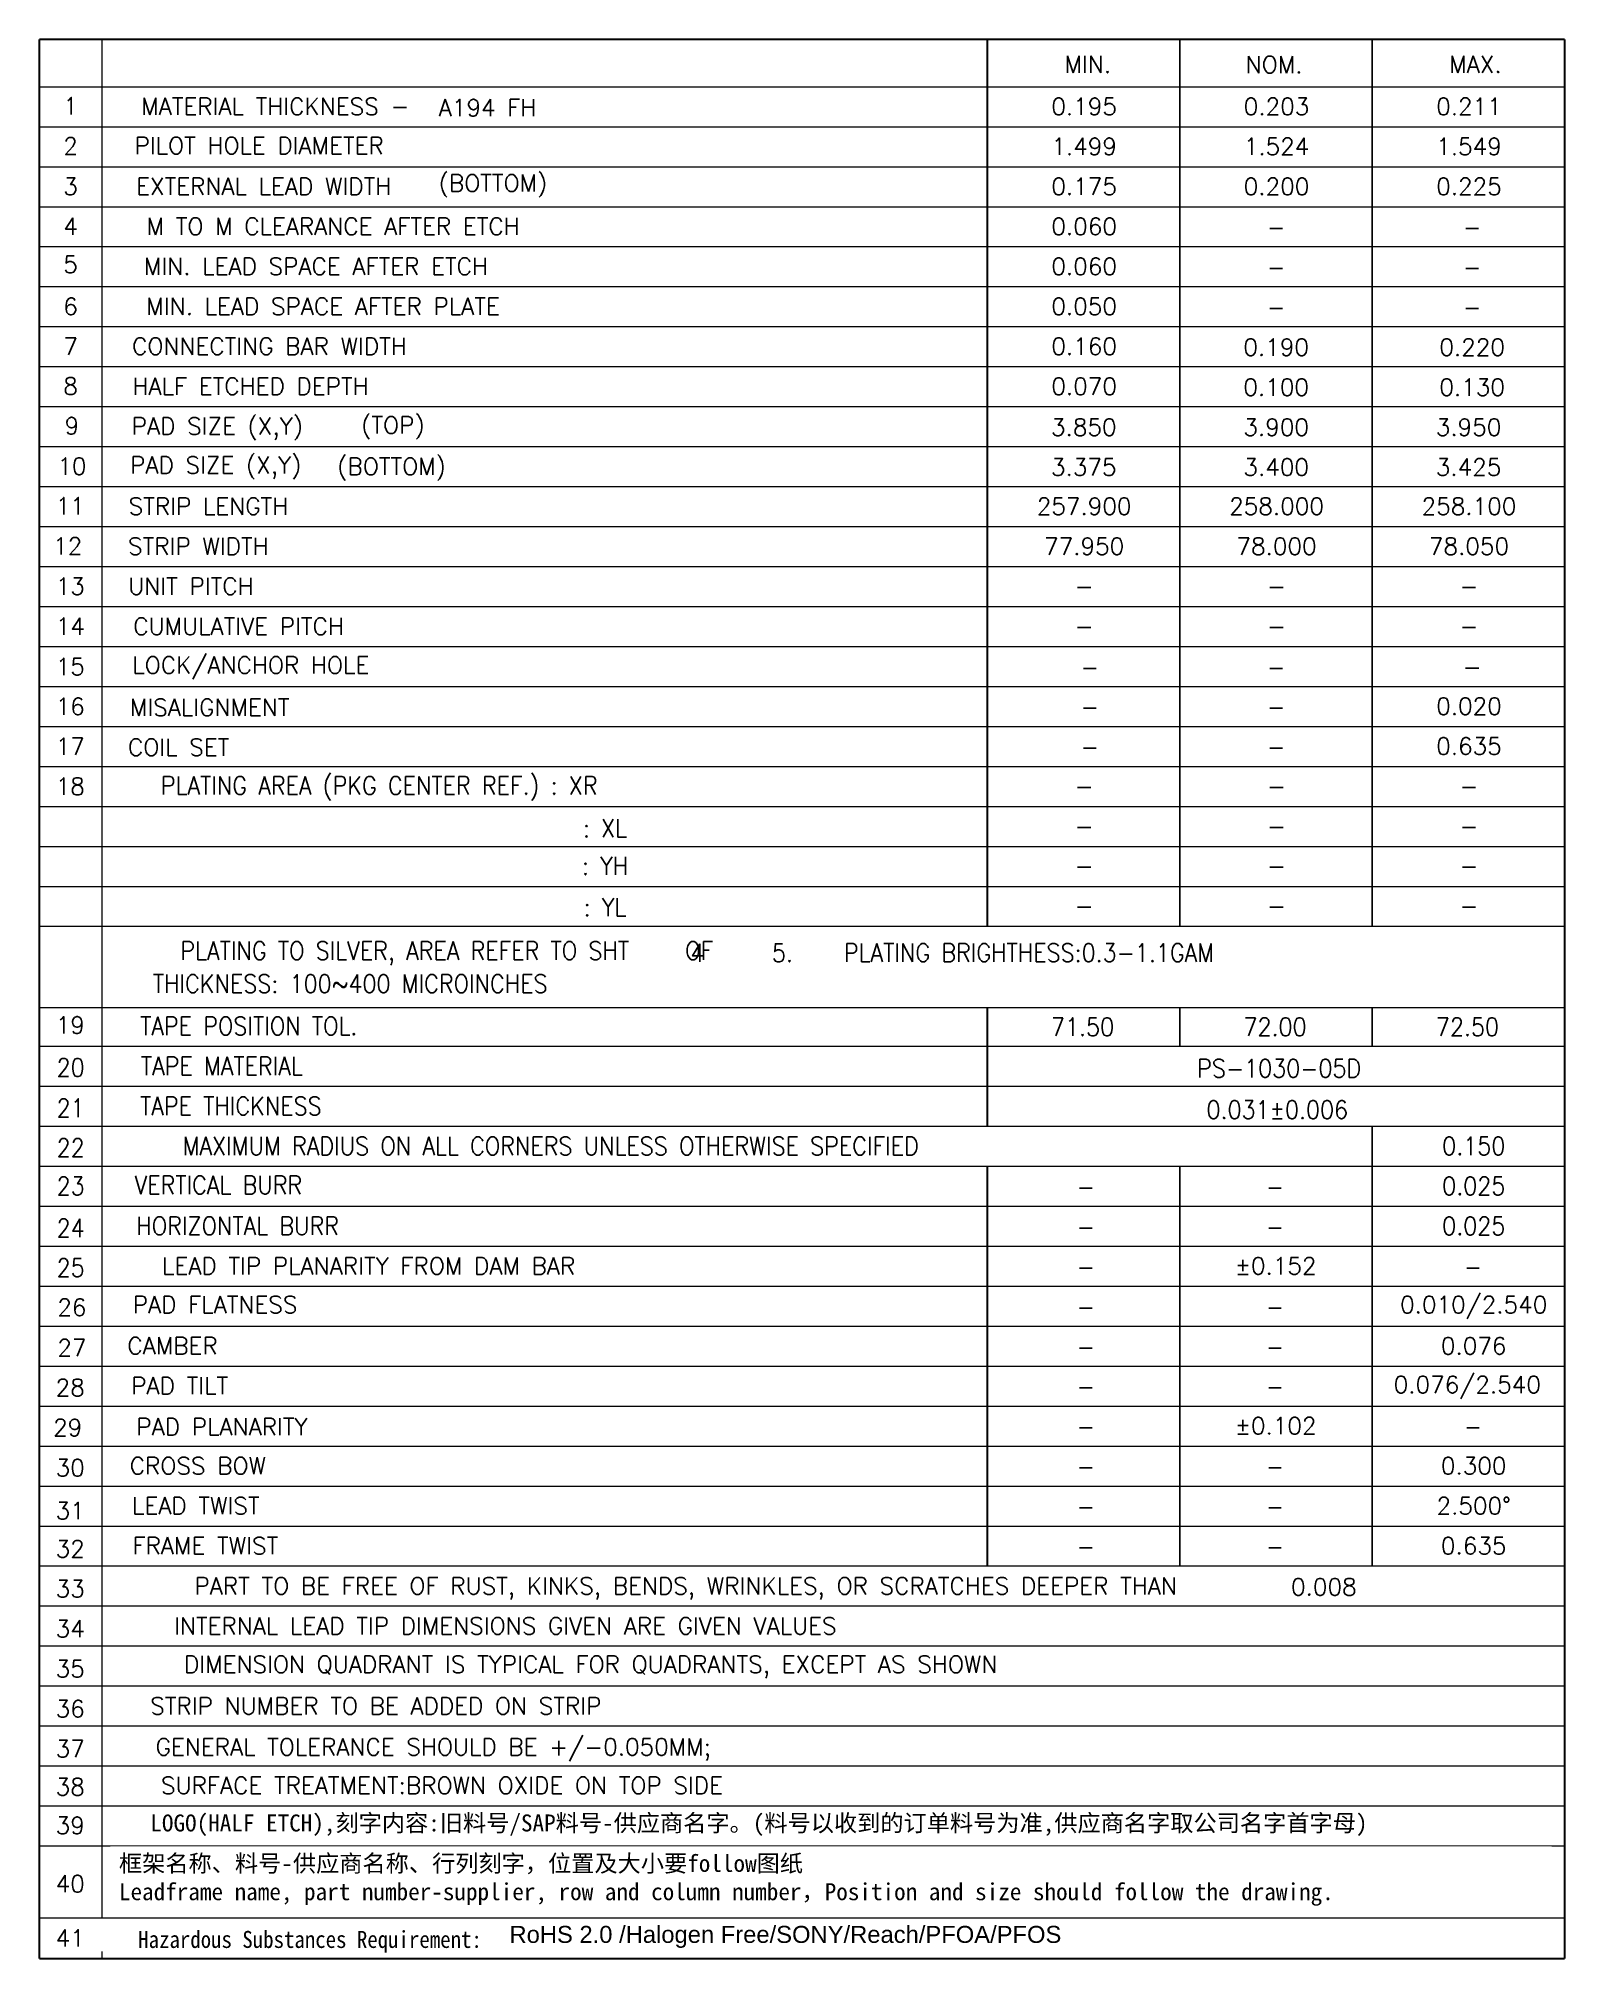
# Model space of a CAD drawing. Extents: x 635.4 to 694.6, y -78.3 to -3.7.
import ezdxf
from ezdxf.enums import TextEntityAlignment as Align

# ---------------------------------------------------------------- set-up
doc = ezdxf.new("R2010")
doc.units = 0
doc.header["$LTSCALE"] = 5
doc.header["$MEASUREMENT"] = 0
doc.layers.add('5', color=7, linetype='CONTINUOUS')
doc.styles.add('ROMANS', font='SIMPLEX', dxfattribs={"width": 0.8, "height": 0.018})
doc.styles.add('SIMPLEX', font='SIMPLEX')
doc.styles.add('宋体', font='SimSun.ttf')

msp = doc.modelspace()

# ---------------------------------------------------------------- linework, layer by layer
at = {"layer": '5', "color": 3, "lineweight": 0}
for p, q in [((637.827, -78.248, 0.003), (637.827, -3.746, 0.003)), ((635.391, -5.587, 0.003), (694.586, -5.587, 0.003)), ((635.391, -7.138, 0.003), (694.586, -7.138, 0.003)), ((635.391, -8.69, 0.003), (694.586, -8.69, 0.003)), ((635.391, -10.242, 0.003), (694.586, -10.242, 0.003)), ((635.391, -11.794, 0.003), (694.586, -11.794, 0.003)), ((635.391, -13.346, 0.003), (694.586, -13.346, 0.003)), ((635.391, -14.898, 0.003), (694.586, -14.898, 0.003)), ((635.391, -16.45, 0.003), (694.586, -16.45, 0.003)), ((635.391, -18.002, 0.003), (694.586, -18.002, 0.003)), ((635.391, -19.554, 0.003), (694.586, -19.554, 0.003)), ((635.391, -21.105, 0.003), (694.586, -21.105, 0.003)), ((635.391, -22.657, 0.003), (694.586, -22.657, 0.003)), ((635.391, -24.209, 0.003), (694.586, -24.209, 0.003)), ((635.391, -25.761, 0.003), (694.586, -25.761, 0.003)), ((635.391, -27.313, 0.003), (694.586, -27.313, 0.003)), ((635.391, -28.865, 0.003), (694.586, -28.865, 0.003)), ((635.391, -30.417, 0.003), (694.586, -30.417, 0.003)), ((635.391, -31.969, 0.003), (694.586, -31.969, 0.003)), ((635.391, -33.521, 0.003), (694.586, -33.521, 0.003)), ((635.391, -35.072, 0.003), (694.586, -35.072, 0.003)), ((635.391, -36.624, 0.003), (694.586, -36.624, 0.003)), ((635.391, -38.176, 0.003), (694.586, -38.176, 0.003)), ((635.391, -41.329, 0.003), (694.586, -41.329, 0.003)), ((635.391, -42.832, 0.003), (694.586, -42.832, 0.003)), ((635.391, -44.384, 0.003), (694.586, -44.384, 0.003)), ((635.391, -45.936, 0.003), (694.586, -45.936, 0.003)), ((635.391, -47.488, 0.003), (694.586, -47.488, 0.003)), ((635.391, -49.039, 0.003), (694.586, -49.039, 0.003)), ((635.391, -50.591, 0.003), (694.586, -50.591, 0.003)), ((635.391, -52.143, 0.003), (694.586, -52.143, 0.003)), ((635.391, -53.695, 0.003), (694.586, -53.695, 0.003)), ((635.391, -55.247, 0.003), (694.586, -55.247, 0.003)), ((635.391, -56.799, 0.003), (694.586, -56.799, 0.003)), ((635.391, -58.351, 0.003), (694.586, -58.351, 0.003)), ((635.391, -59.903, 0.003), (694.586, -59.903, 0.003)), ((635.391, -61.455, 0.003), (694.586, -61.455, 0.003)), ((635.391, -63.006, 0.003), (694.586, -63.006, 0.003)), ((635.391, -63.006, 0.003), (694.586, -63.006, 0.003)), ((635.391, -64.558, 0.003), (694.586, -64.558, 0.003)), ((635.391, -66.11, 0.003), (694.586, -66.11, 0.003)), ((635.391, -67.662, 0.003), (694.586, -67.662, 0.003)), ((635.391, -69.214, 0.003), (694.586, -69.214, 0.003)), ((635.391, -70.766, 0.003), (694.586, -70.766, 0.003)), ((635.391, -72.318, 0.003), (694.586, -72.318, 0.003)), ((635.391, -73.87, 0.003), (694.586, -73.87, 0.003)), ((635.391, -73.87, 0.003), (694.586, -73.87, 0.003))]:
    msp.add_line(p, q, dxfattribs=at)
at = {"layer": '5', "color": 7, "lineweight": 0, "const_width": 0.0705, "elevation": 0.003}
for points in [[(635.391, -78.248), (635.391, -3.746)], [(635.391, -3.746), (694.586, -3.746)], [(672.184, -38.176), (672.184, -3.746)], [(679.652, -38.176), (679.652, -3.746)], [(687.119, -38.176), (687.119, -3.746)], [(694.586, -78.248), (694.586, -3.746)], [(672.184, -45.936), (672.184, -41.329)], [(672.184, -45.936), (672.184, -41.329)], [(679.652, -42.832), (679.652, -41.329)], [(679.652, -42.832), (679.652, -41.329)], [(687.119, -42.832), (687.119, -41.329)], [(687.119, -42.832), (687.119, -41.329)], [(687.119, -63.006), (687.119, -45.936)], [(672.184, -63.006), (672.184, -47.488)], [(679.652, -63.006), (679.652, -47.488)], [(635.391, -78.248), (694.586, -78.248)]]:
    msp.add_lwpolyline(points, dxfattribs=at)

# ---------------------------------------------------------------- texts
at = {"layer": '5', "color": 7, "lineweight": 0, "style": 'SIMPLEX'}
for s, p in [('MIN.', (676.083, -4.719, -0.103)), ('NOM.', (683.312, -4.727, -0.103)), ('MAX.', (691.125, -4.711, -0.103))]:
    msp.add_text(s, height=0.66, dxfattribs=at).set_placement(p, align=Align.MIDDLE)
at = {"layer": '5', "color": 3, "lineweight": 0}
for s, style, p in [('1', 'SIMPLEX', (636.604, -6.334, -0.103)), ('MATERIAL THICKNESS - ', 'SIMPLEX', (644.776, -6.351, -0.103)), ('A194 FH', 'SIMPLEX', (652.787, -6.401, -0.103)), ('0.195', 'SIMPLEX', (675.938, -6.353, -0.103)), ('0.203', 'SIMPLEX', (683.405, -6.353, -0.103)), ('0.211', 'SIMPLEX', (690.873, -6.353, -0.103)), ('2', 'SIMPLEX', (636.604, -7.886, -0.103)), ('PILOT HOLE DIAMETER', 'SIMPLEX', (643.924, -7.87, -0.103)), ('1.499', 'SIMPLEX', (675.938, -7.905, -0.103)), ('1.524', 'SIMPLEX', (683.405, -7.905, -0.103)), ('1.549', 'SIMPLEX', (690.873, -7.905, -0.103)), ('(BOTTOM)', 'SIMPLEX', (652.997, -9.374, -0.103)), ('3', 'SIMPLEX', (636.604, -9.455, -0.103)), ('EXTERNAL LEAD WIDTH', 'SIMPLEX', (644.101, -9.455, -0.103)), ('0.175', 'SIMPLEX', (675.938, -9.457, -0.103)), ('0.200', 'SIMPLEX', (683.405, -9.457, -0.103)), ('0.225', 'SIMPLEX', (690.873, -9.457, -0.103)), ('4', 'SIMPLEX', (636.604, -11.001, -0.103)), ('M TO M CLEARANCE AFTER ETCH', 'SIMPLEX', (646.795, -11.006, -0.103)), ('0.060', 'SIMPLEX', (675.938, -11.008, -0.103)), ('5', 'SIMPLEX', (636.604, -12.483, -0.103)), ('MIN. LEAD SPACE AFTER ETCH', 'SIMPLEX', (646.126, -12.558, -0.103)), ('0.060', 'SIMPLEX', (675.938, -12.56, -0.103)), ('6', 'SIMPLEX', (636.604, -14.116, -0.103)), ('MIN. LEAD SPACE AFTER PLATE', 'SIMPLEX', (646.404, -14.11, -0.103)), ('0.050', 'SIMPLEX', (675.938, -14.112, -0.103)), ('7', 'SIMPLEX', (636.604, -15.657, -0.103)), ('CONNECTING BAR WIDTH', 'SIMPLEX', (644.324, -15.662, -0.103)), ('0.160', 'SIMPLEX', (675.938, -15.664, -0.103)), ('0.190', 'SIMPLEX', (683.391, -15.697, -0.103)), ('0.220', 'SIMPLEX', (690.996, -15.697, -0.103)), ('8', 'SIMPLEX', (636.604, -17.209, -0.103)), ('HALF ETCHED DEPTH', 'SIMPLEX', (643.59, -17.214, -0.103)), ('0.070', 'SIMPLEX', (675.938, -17.216, -0.103)), ('0.100', 'SIMPLEX', (683.391, -17.249, -0.103)), ('0.130', 'SIMPLEX', (690.996, -17.249, -0.103)), ('9', 'SIMPLEX', (636.656, -18.748, -0.103)), ('PAD SIZE (X,Y)', 'SIMPLEX', (642.299, -18.806, 0.003)), ('(TOP)', 'SIMPLEX', (649.115, -18.767, 0.003)), ('3.850', 'SIMPLEX', (675.924, -18.801, -0.103)), ('3.900', 'SIMPLEX', (683.391, -18.801, -0.103)), ('3.950', 'SIMPLEX', (690.858, -18.801, -0.103)), ('10', 'SIMPLEX', (636.656, -20.317, -0.103)), ('PAD SIZE (X,Y)', 'SIMPLEX', (642.238, -20.318, 0.003)), ('(BOTTOM)', 'SIMPLEX', (649.062, -20.37, 0.003)), ('3.375', 'SIMPLEX', (675.924, -20.353, -0.103)), ('3.400', 'SIMPLEX', (683.391, -20.353, -0.103)), ('3.425', 'SIMPLEX', (690.858, -20.353, -0.103)), ('11', 'SIMPLEX', (636.59, -21.86, -0.103)), ('STRIP LENGTH', 'SIMPLEX', (641.955, -21.87, -0.103)), ('257.900', 'SIMPLEX', (675.938, -21.872, -0.103)), ('258.000', 'SIMPLEX', (683.405, -21.872, -0.103)), ('258.100', 'SIMPLEX', (690.873, -21.872, -0.103)), ('12', 'SIMPLEX', (636.492, -23.414, -0.103)), ('STRIP WIDTH', 'SIMPLEX', (641.563, -23.422, -0.103)), ('77.950', 'SIMPLEX', (675.938, -23.424, -0.103)), ('78.000', 'SIMPLEX', (683.405, -23.424, -0.103)), ('78.050', 'SIMPLEX', (690.873, -23.424, -0.103)), ('13', 'SIMPLEX', (636.59, -24.974, -0.103)), ('UNIT PITCH', 'SIMPLEX', (641.274, -24.973, -0.103)), ('-', 'SIMPLEX', (675.938, -24.975, -0.103)), ('-', 'SIMPLEX', (683.405, -24.975, -0.103)), ('-', 'SIMPLEX', (690.873, -24.975, -0.103)), ('14', 'SIMPLEX', (636.59, -26.526, -0.103)), ('CUMULATIVE PITCH', 'SIMPLEX', (643.124, -26.531, -0.103)), ('-', 'SIMPLEX', (675.938, -26.527, -0.103)), ('-', 'SIMPLEX', (683.405, -26.527, -0.103)), ('-', 'SIMPLEX', (690.873, -26.527, -0.103)), ('LOCK/ANCHOR HOLE', 'SIMPLEX', (643.599, -28.084, -0.103)), ('15', 'SIMPLEX', (636.59, -28.095, -0.103)), ('-', 'SIMPLEX', (690.996, -28.112, -0.103)), ('16', 'SIMPLEX', (636.59, -29.638, -0.103)), ('MISALIGNMENT', 'SIMPLEX', (642.004, -29.678, -0.103)), ('0.020', 'SIMPLEX', (690.873, -29.631, -0.103)), ('17', 'SIMPLEX', (636.59, -31.19, -0.103)), ('COIL SET', 'SIMPLEX', (640.797, -31.227, -0.103)), ('0.635', 'SIMPLEX', (690.873, -31.183, -0.103)), ('18', 'SIMPLEX', (636.59, -32.742, -0.103)), ('-', 'SIMPLEX', (675.938, -32.735, -0.103)), ('-', 'SIMPLEX', (683.405, -32.735, -0.103)), ('-', 'SIMPLEX', (690.873, -32.735, -0.103)), ('-', 'SIMPLEX', (675.938, -34.287, -0.103)), ('-', 'SIMPLEX', (683.405, -34.287, -0.103)), ('-', 'SIMPLEX', (690.873, -34.287, -0.103)), ('-', 'SIMPLEX', (675.938, -35.839, -0.103)), ('-', 'SIMPLEX', (683.405, -35.839, -0.103)), ('-', 'SIMPLEX', (690.873, -35.839, -0.103)), ('-', 'SIMPLEX', (675.938, -37.391, -0.103)), ('-', 'SIMPLEX', (683.405, -37.391, -0.103)), ('-', 'SIMPLEX', (690.873, -37.391, -0.103)), ('19', 'SIMPLEX', (636.59, -42.012, -0.103)), ('LEAD TIP PLANARITY FROM DAM BAR', 'SIMPLEX', (648.173, -51.356, -0.103)), ('%%p0.152', 'SIMPLEX', (683.374, -51.358, -0.103)), ('26', 'SIMPLEX', (636.656, -52.966, -0.103)), ('PAD FLATNESS', 'SIMPLEX', (642.213, -52.861, -0.103)), ('0.010/2.540', 'SIMPLEX', (691.057, -52.909, -0.103)), ('27', 'SIMPLEX', (636.656, -54.535, -0.103)), ('CAMBER', 'SIMPLEX', (640.561, -54.459, -0.103)), ('0.076', 'SIMPLEX', (691.057, -54.461, -0.103)), ('28', 'SIMPLEX', (636.59, -56.078, -0.103)), ('PAD TILT', 'SIMPLEX', (640.839, -56.011, -0.103)), ('0.076/2.540', 'SIMPLEX', (690.809, -56.013, -0.103)), ('29', 'SIMPLEX', (636.492, -57.631, -0.103)), ('PAD PLANARITY', 'SIMPLEX', (642.481, -57.603, -0.103)), ('%%p0.102', 'SIMPLEX', (683.374, -57.565, -0.103)), ('30', 'SIMPLEX', (636.59, -59.192, -0.103)), ('CROSS BOW', 'SIMPLEX', (641.545, -59.115, -0.103)), ('0.300', 'SIMPLEX', (691.057, -59.117, -0.103)), ('LEAD TWIST', 'SIMPLEX', (641.464, -60.667, -0.103)), ('2.500%%d', 'SIMPLEX', (691.057, -60.669, -0.103)), ('31', 'SIMPLEX', (636.59, -60.859, -0.103)), ('FRAME TWIST', 'SIMPLEX', (641.835, -62.219, -0.103)), ('0.635', 'SIMPLEX', (691.057, -62.221, -0.103)), ('32', 'SIMPLEX', (636.59, -62.34, -0.103)), ('33', 'SIMPLEX', (636.59, -63.892, -0.103)), ('PART TO BE FREE OF RUST, KINKS, BENDS, WRINKLES, OR SCRATCHES DEEPER THAN', 'SIMPLEX', (660.475, -63.88, -0.103)), ('0.008', 'SIMPLEX', (685.241, -63.82, -0.103)), ('34', 'SIMPLEX', (636.59, -65.444, -0.103)), ('INTERNAL LEAD TIP DIMENSIONS GIVEN ARE GIVEN VALUES', 'SIMPLEX', (653.476, -65.33, -0.103)), ('35', 'SIMPLEX', (636.59, -66.996, -0.103)), ('DIMENSION QUADRANT IS TYPICAL FOR QUADRANTS, EXCEPT AS SHOWN', 'SIMPLEX', (656.791, -66.923, -0.103)), ('36', 'SIMPLEX', (636.59, -68.548, -0.103)), ('STRIP NUMBER TO BE ADDED ON STRIP', 'SIMPLEX', (648.45, -68.438, -0.103)), ('37', 'SIMPLEX', (636.59, -70.1, -0.103)), ('GENERAL TOLERANCE SHOULD BE +/-0.050MM;', 'SIMPLEX', (650.681, -70.073)), ('38', 'SIMPLEX', (636.59, -71.578, -0.103)), ('SURFACE TREATMENT:BROWN OXIDE ON TOP SIDE', 'SIMPLEX', (651.017, -71.523)), ('39', 'SIMPLEX', (636.59, -73.078, -0.103)), ('LOGO(HALF ETCH),刻字内容:旧料号/SAP料号-供应商名字。(料号以收到的订单料号为准,供应商名字取公司名字首字母) ', '宋体', (663.54, -73.017)), ('40', 'SIMPLEX', (636.59, -75.343, -0.103))]:
    msp.add_text(s, height=0.66, dxfattribs=dict(at, style=style)).set_placement(p, align=Align.MIDDLE)
at = {"layer": '5', "color": 3, "lineweight": 0, "width": 0.9}
for s, height, style, p in [('-', 0.705, 'ROMANS', (683.391, -11.042, -0.103)), ('-', 0.705, 'ROMANS', (690.996, -11.042, -0.103)), ('-', 0.705, 'ROMANS', (683.391, -12.593, -0.103)), ('-', 0.705, 'ROMANS', (690.996, -12.593, -0.103)), ('-', 0.705, 'ROMANS', (683.391, -14.145, -0.103)), ('-', 0.705, 'ROMANS', (690.996, -14.145, -0.103)), ('-', 0.705, 'ROMANS', (676.157, -28.112, -0.103)), ('-', 0.705, 'ROMANS', (683.391, -28.112, -0.103)), ('-', 0.705, 'ROMANS', (676.157, -29.664, -0.103)), ('-', 0.705, 'ROMANS', (683.391, -29.664, -0.103)), ('-', 0.705, 'ROMANS', (676.157, -31.216, -0.103)), ('-', 0.705, 'ROMANS', (683.391, -31.216, -0.103)), ('PLATING AREA (PKG CENTER REF.) : XR', 0.7054, 'ROMANS', (648.582, -32.761, 0.003)), (': XL', 0.7054, 'ROMANS', (657.344, -34.364, 0.003)), (': YH', 0.7054, 'ROMANS', (657.344, -35.828, 0.003)), (': YL', 0.7054, 'ROMANS', (657.344, -37.431, 0.003)), ('TAPE POSITION TOL.', 0.7054, 'ROMANS', (643.521, -42.044, -0.103)), ('71.50', 0.7054, 'ROMANS', (675.878, -42.079, -0.103)), ('72.00', 0.7054, 'ROMANS', (683.346, -42.079, -0.103)), ('72.50', 0.7054, 'ROMANS', (690.813, -42.079, -0.103)), ('TAPE MATERIAL', 0.7054, 'ROMANS', (642.475, -43.596, 0.003)), ('20', 0.7054, 'ROMANS', (636.604, -43.655, -0.103)), ('PS-1030-05D', 0.7054, 'ROMANS', (683.508, -43.69, 0.003)), ('21', 0.7054, 'ROMANS', (636.604, -45.225, -0.103)), ('TAPE THICKNESS', 0.7054, 'ROMANS', (642.824, -45.148, 0.003)), ('0.031%%p0.006', 0.7054, 'ROMANS', (683.435, -45.295, 0.003)), ('22', 0.7054, 'ROMANS', (636.604, -46.771, -0.103)), ('MAXIMUM RADIUS ON ALL CORNERS UNLESS OTHERWISE SPECIFIED', 0.7054, 'ROMANS', (655.238, -46.7, -0.103)), ('0.150', 0.7054, 'ROMANS', (691.057, -46.702, -0.103)), ('23', 0.7054, 'ROMANS', (636.604, -48.253, -0.103)), ('VERTICAL BURR', 0.7054, 'ROMANS', (642.342, -48.219, -0.103)), ('-', 0.705, 'ROMANS', (676.002, -48.287, -0.103)), ('-', 0.705, 'ROMANS', (683.346, -48.287, -0.103)), ('0.025', 0.7054, 'ROMANS', (691.057, -48.254, -0.103)), ('24', 0.7054, 'ROMANS', (636.604, -49.886, -0.103)), ('HORIZONTAL BURR', 0.7054, 'ROMANS', (643.088, -49.804, -0.103)), ('-', 0.705, 'ROMANS', (676.002, -49.839, -0.103)), ('-', 0.705, 'ROMANS', (683.346, -49.839, -0.103)), ('0.025', 0.7054, 'ROMANS', (691.057, -49.806, -0.103)), ('25', 0.7054, 'ROMANS', (636.604, -51.427, -0.103)), ('-', 0.705, 'ROMANS', (676.002, -51.391, -0.103)), ('-', 0.705, 'ROMANS', (691.029, -51.391, -0.103)), ('-', 0.705, 'ROMANS', (676.002, -52.943, -0.103)), ('-', 0.705, 'ROMANS', (683.346, -52.943, -0.103)), ('-', 0.705, 'ROMANS', (676.002, -54.494, -0.103)), ('-', 0.705, 'ROMANS', (683.346, -54.494, -0.103)), ('-', 0.705, 'ROMANS', (676.002, -56.046, -0.103)), ('-', 0.705, 'ROMANS', (683.346, -56.046, -0.103)), ('-', 0.705, 'ROMANS', (676.002, -57.598, -0.103)), ('-', 0.705, 'ROMANS', (691.029, -57.598, -0.103)), ('-', 0.705, 'ROMANS', (676.002, -59.15, -0.103)), ('-', 0.705, 'ROMANS', (683.346, -59.15, -0.103)), ('-', 0.705, 'ROMANS', (676.002, -60.702, -0.103)), ('-', 0.705, 'ROMANS', (683.346, -60.702, -0.103)), ('-', 0.705, 'ROMANS', (676.002, -62.254, -0.103)), ('-', 0.705, 'ROMANS', (683.346, -62.254, -0.103)), ('Hazardous Substances Requirement: ', 0.66, '宋体', (646.098, -77.577, -0.236))]:
    msp.add_text(s, height=height, dxfattribs=dict(at, style=style)).set_placement(p, align=Align.MIDDLE)
at = {"layer": '5', "color": 3, "lineweight": 0, "char_height": 0.7054, "attachment_point": 5, "style": 'ROMANS'}
for s, insert, width in [('{\\W0.9;PLATING TO SILVER, AREA REFER TO SHT     OF}', (651.204, -39.229), 25.97119), ('{\\W0.9;4      5. }', (662.65, -39.207), 19.25751), ('{\\W0.9;PLATING BRIGHTHESS:0.3-1.1GAM}', (673.799, -39.202), 16.39095), ('{\\W0.9;THICKNESS: 100~400 MICROINCHES}', (647.455, -40.405, 0.003), 19.25751)]:
    msp.add_mtext(s, dxfattribs=dict(at, insert=insert, width=width))

# ---------------------------------------------------------------- next in the draw order: texts
at = {"layer": '5', "color": 3, "lineweight": 0, "insert": (666.115, -75.207, 0.052), "char_height": 0.66, "width": 55.27135, "attachment_point": 5, "style": '宋体', "bg_fill": 2}
msp.add_mtext('\\pxql;{\\f宋体|b0|i0|c134|p0;\\W1;框架名称、料号-供应商名称、行列刻字，位置及大小要follow图纸\\P\\fSimSun|b0|i0|c134|p0;Leadframe name, part number-supplier, row and column number，Position and size should follow the drawing.}', dxfattribs=at)

# ---------------------------------------------------------------- next in the draw order: texts
at = {"layer": '5', "color": 3, "lineweight": 0, "insert": (663.896, -77.405), "char_height": 0.66, "width": 55.27135, "attachment_point": 5, "style": '宋体', "bg_fill": 2}
msp.add_mtext('  {\\fArial|b0|i0|c0|p0;\\H1x;RoHS 2.0 /Halogen Free/SONY/Reach/PFOA/PFOS}', dxfattribs=at)

# ---------------------------------------------------------------- next in the draw order: linework, layer by layer
at = {"layer": '5', "color": 3, "lineweight": 0}
msp.add_line((635.391, -76.664, 0.003), (694.586, -76.664, 0.003), dxfattribs=at)

# ---------------------------------------------------------------- next in the draw order: texts
at = {"layer": '5', "color": 3, "lineweight": 0, "style": 'SIMPLEX'}
msp.add_text('41', height=0.66, dxfattribs=at).set_placement((636.59, -77.452, -0.103), align=Align.MIDDLE)

doc.saveas('drawing.dxf')
